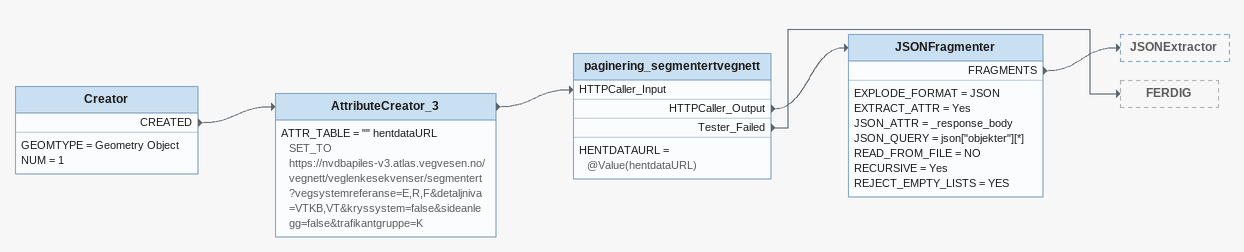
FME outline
Creator
    GEOMTYPE = Geometry Object
    NUM = 1
    CREATED -> AttributeCreator_3
AttributeCreator_3
    ATTR_TABLE = "" hentdataURL SET_TO https://nvdbapiles-v3.atlas.vegvesen.no/vegnett/veglenkesekvenser/segmentert?vegsystemreferanse=E,R,F&detaljniva=VTKB,VT&kryssystem=false&sideanlegg=false&trafikantgruppe=K
    -> paginering_segmentertvegnett [HTTPCaller_Input]
paginering_segmentertvegnett
    HENTDATAURL = @Value(hentdataURL)
    HTTPCaller_Output -> JSONFragmenter
    Tester_Failed -> FERDIG
JSONFragmenter
    EXPLODE_FORMAT = JSON
    EXTRACT_ATTR = Yes
    JSON_ATTR = _response_body
    JSON_QUERY = json["objekter"][*]
    READ_FROM_FILE = NO
    RECURSIVE = Yes
    REJECT_EMPTY_LISTS = YES
    FRAGMENTS -> JSONExtractor
